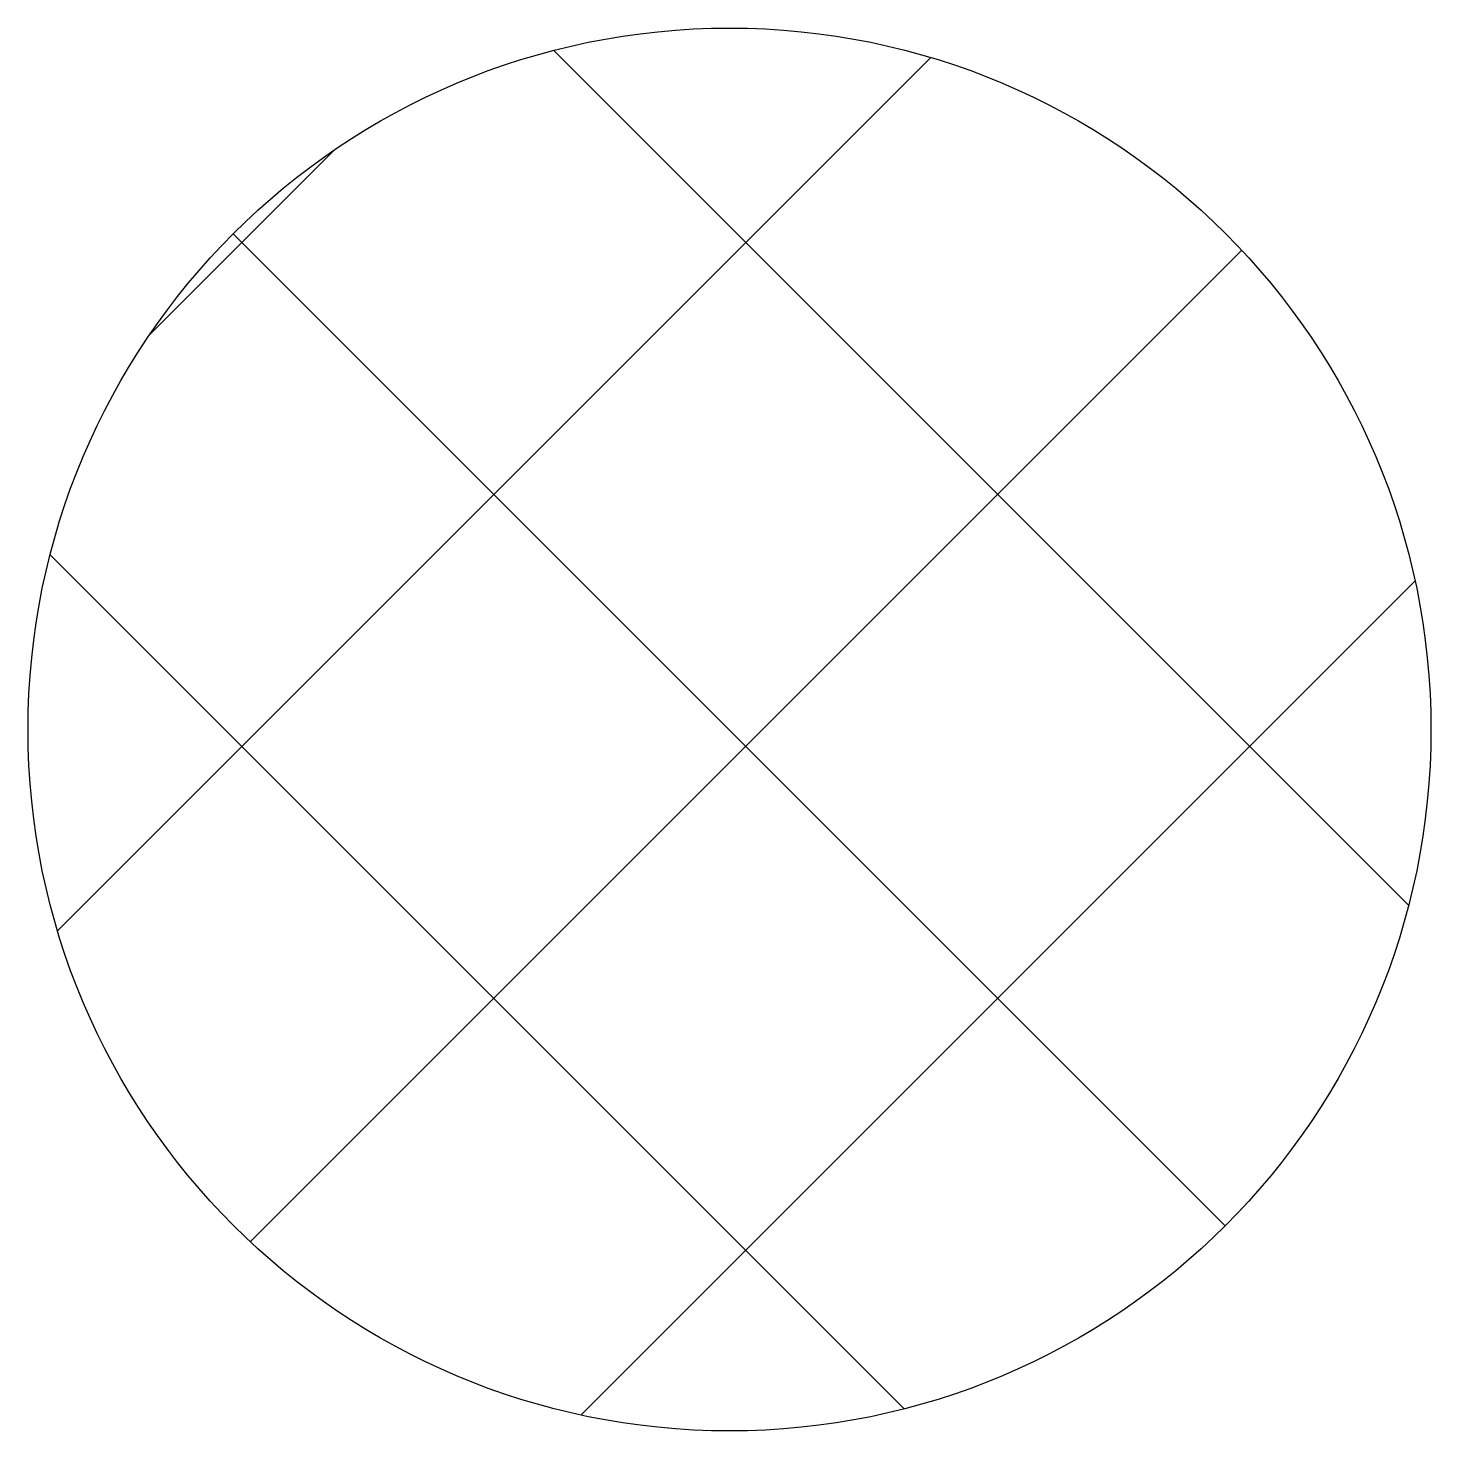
# Model space of a CAD drawing. Header units: millimetres. Extents: x -25 to 25, y -25 to 25.
import ezdxf

# ---------------------------------------------------------------- set-up
doc = ezdxf.new("R2010")
doc.units = ezdxf.units.MM
doc.header["$LTSCALE"] = 0.1

msp = doc.modelspace()

# ---------------------------------------------------------------- hatches: boundary and pattern name
h = msp.add_hatch()
h.set_pattern_fill('NET', color=8, scale=4, angle=45)
h.set_pattern_definition([(45, (-64468.69, 12490.924), (-8.980256, 8.980256), []), (135, (-64468.69, 12490.924), (-8.980256, -8.980256), [])])
h.paths.add_polyline_path([(-25, 0, 1), (25, 0, 1)])

# ---------------------------------------------------------------- linework, layer by layer
msp.add_circle((0, 0), 25)

doc.saveas('drawing.dxf')
